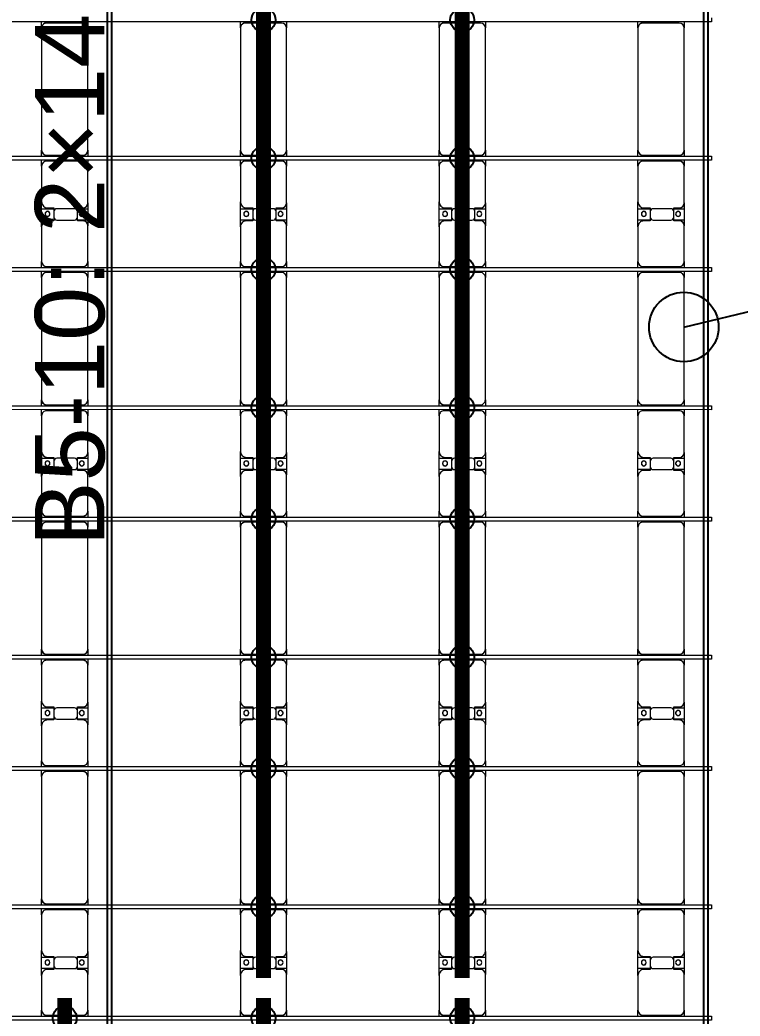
# Model space of a CAD drawing. Header units: millimetres. Extents: x -147246 to 112336, y -213734 to -86506.
# Drawn here: x 1434 to 8680, y -108235 to -98215 of the extents above; entities that cross this region are included whole.
import ezdxf

# ---------------------------------------------------------------- set-up
doc = ezdxf.new("R2010")
doc.units = ezdxf.units.MM
doc.layers.add('A-GENM', color=13, linetype='Continuous', lineweight=9)
doc.layers.add('S-BEAM', color=12, linetype='Continuous', lineweight=9)
for name, color, linetype in [('GC-BICH NEO', 6, 'Continuous'), ('GC-DAY NEO', 5, 'Continuous'), ('GC-GHI CHU', 2, 'Continuous'), ('GC-HOP 40x60 GIA CUONG', 1, 'Continuous')]:
    doc.layers.add(name, color=color, linetype=linetype)
doc.styles.add('GC_VN', font='arial.ttf')

# ---------------------------------------------------------------- blocks, each defined once
blk = doc.blocks.new('Dầm C52 - Dầm C52-18762-BỐ TRÍ KHUNG KẾT CẤU BÈ PIN 05')
at = {"layer": 'S-BEAM', "color": 1}
for p, q in [((-74474, -20), (-74474, 20)), ((-74474, 20), (74474, 20))]:
    blk.add_line(p, q, dxfattribs=at)
blk = doc.blocks.new('Dầm C52 - Dầm C52-18763-BỐ TRÍ KHUNG KẾT CẤU BÈ PIN 05')
at = {"layer": 'S-BEAM', "color": 1}
for p, q in [((-74474, -20), (-74474, 20)), ((-74474, 20), (74474, 20)), ((74474, -20), (-74474, -20))]:
    blk.add_line(p, q, dxfattribs=at)
blk = doc.blocks.new('Dầm C52 - Dầm C52-18764-BỐ TRÍ KHUNG KẾT CẤU BÈ PIN 05')
at = {"layer": 'S-BEAM', "color": 1}
for p, q in [((-74474, -20), (-74474, 20)), ((-74474, 20), (74474, 20)), ((74474, -20), (-74474, -20))]:
    blk.add_line(p, q, dxfattribs=at)
blk = doc.blocks.new('Dầm C52 - Dầm C52-18765-BỐ TRÍ KHUNG KẾT CẤU BÈ PIN 05')
at = {"layer": 'S-BEAM', "color": 1}
for p, q in [((-74474, -20), (-74474, 20)), ((-74474, 20), (74474, 20)), ((74474, -20), (-74474, -20))]:
    blk.add_line(p, q, dxfattribs=at)
blk = doc.blocks.new('Dầm C52 - Dầm C52-18766-BỐ TRÍ KHUNG KẾT CẤU BÈ PIN 05')
at = {"layer": 'S-BEAM', "color": 1}
for p, q in [((-74474, -20), (-74474, 20)), ((-74474, 20), (74474, 20)), ((74474, -20), (-74474, -20))]:
    blk.add_line(p, q, dxfattribs=at)
blk = doc.blocks.new('Dai phao do pin - DẢI PHAO ĐỠ PIN-V74-BỐ TRÍ KHUNG KẾT CẤU BÈ PIN 05')
at = {"layer": 'A-GENM', "color": 7}
for p, q in [((1829, 223), (1890, 223)), ((3120, 223), (1890, 223)), ((3120, 223), (3179, 223)), ((3219, 223), (3280, 223)), ((3650, 223), (3280, 223)), ((3650, 223), (3822, 223)), ((3708, 223), (3880, 223)), ((3708, 118), (3708, 223)), ((3822, 223), (3822, 118)), ((4240, 223), (3880, 223)), ((4240, 223), (4299, 223)), ((4339, 223), (4400, 223)), ((5630, 223), (4400, 223)), ((5630, 223), (5689, 223)), ((5729, 223), (5790, 223)), ((6160, 223), (5790, 223)), ((6160, 223), (6332, 223)), ((6218, 223), (6385, 223)), ((6218, 118), (6218, 223)), ((6332, 223), (6332, 118)), ((6750, 223), (6390, 223)), ((6750, 223), (6809, 223)), ((6849, 223), (6910, 223)), ((8140, 223), (6910, 223)), ((8140, 223), (8199, 223)), ((8239, 223), (8300, 223)), ((8670, 223), (8300, 223)), ((8670, 223), (8842, 223)), ((8728, 223), (8900, 223)), ((8728, 118), (8728, 223)), ((8842, 223), (8842, 118)), ((9260, 223), (8900, 223)), ((9260, 223), (9319, 223)), ((9359, 223), (9420, 223)), ((10650, 223), (9420, 223)), ((10650, 223), (10709, 223)), ((10749, 223), (10810, 223)), ((11180, 223), (10810, 223)), ((11180, 223), (11352, 223)), ((11238, 223), (11410, 223)), ((11238, 118), (11238, 223)), ((11352, 223), (11352, 118)), ((11770, 223), (11410, 223)), ((11770, 223), (11829, 223)), ((1840, 173), (1840, -192)), ((3170, -192), (3170, 173)), ((3230, 173), (3230, -192)), ((3700, 118), (3700, 173)), ((3792, 118), (3700, 118)), ((3830, 118), (3738, 118)), ((3830, 173), (3830, 118)), ((4290, -192), (4290, 173)), ((4350, 173), (4350, -192)), ((5680, -192), (5680, 173)), ((5740, 173), (5740, -192)), ((6210, 118), (6210, 173)), ((6302, 118), (6210, 118)), ((6340, 118), (6248, 118)), ((6340, 173), (6340, 118)), ((6800, -192), (6800, 173)), ((6860, 173), (6860, -192)), ((8190, -192), (8190, 173)), ((8250, 173), (8250, -192)), ((8720, 118), (8720, 173)), ((8812, 118), (8720, 118)), ((8850, 118), (8758, 118)), ((8850, 173), (8850, 118)), ((9310, -192), (9310, 173)), ((9370, 173), (9370, -192)), ((10700, -192), (10700, 173)), ((10760, 173), (10760, -192)), ((11230, 118), (11230, 173)), ((11322, 118), (11230, 118)), ((11360, 118), (11268, 118)), ((11360, 173), (11360, 118)), ((11820, -192), (11820, 173)), ((3708, 88), (3708, -88)), ((3822, -88), (3822, 88)), ((6218, 88), (6218, -88)), ((6332, -88), (6332, 88)), ((8728, 88), (8728, -88)), ((8842, -88), (8842, 88)), ((11238, 88), (11238, -88)), ((11352, -88), (11352, 88)), ((3700, -182), (3700, -118)), ((3700, -118), (3792, -118)), ((3708, -242), (3708, -118)), ((3738, -118), (3830, -118)), ((3822, -118), (3822, -242)), ((3830, -118), (3830, -182)), ((6210, -182), (6210, -118)), ((6210, -118), (6302, -118)), ((6218, -242), (6218, -118)), ((6248, -118), (6340, -118)), ((6332, -118), (6332, -242)), ((6340, -118), (6340, -182)), ((8720, -182), (8720, -118)), ((8720, -118), (8812, -118)), ((8728, -242), (8728, -118)), ((8758, -118), (8850, -118)), ((8842, -118), (8842, -242)), ((8850, -118), (8850, -182)), ((11230, -182), (11230, -118)), ((11230, -118), (11322, -118)), ((11238, -242), (11238, -118)), ((11268, -118), (11360, -118)), ((11352, -118), (11352, -242)), ((11360, -118), (11360, -182)), ((1890, -242), (1829, -242)), ((1890, -242), (3120, -242)), ((3179, -242), (3120, -242)), ((3280, -242), (3219, -242)), ((3280, -242), (3640, -242)), ((3822, -242), (3640, -242)), ((3890, -242), (3708, -242)), ((3890, -242), (4240, -242)), ((4299, -242), (4240, -242)), ((4400, -242), (4339, -242)), ((4400, -242), (5630, -242)), ((5689, -242), (5630, -242)), ((5790, -242), (5729, -242)), ((5790, -242), (6150, -242)), ((6332, -242), (6150, -242)), ((6400, -242), (6218, -242)), ((6400, -242), (6750, -242)), ((6809, -242), (6750, -242)), ((6910, -242), (6849, -242)), ((6910, -242), (8140, -242)), ((8199, -242), (8140, -242)), ((8300, -242), (8239, -242)), ((8300, -242), (8660, -242)), ((8842, -242), (8660, -242)), ((8910, -242), (8728, -242)), ((8910, -242), (9260, -242)), ((9319, -242), (9260, -242)), ((9420, -242), (9359, -242)), ((9420, -242), (10650, -242)), ((10709, -242), (10650, -242)), ((10810, -242), (10749, -242)), ((10810, -242), (11170, -242)), ((11352, -242), (11170, -242)), ((11420, -242), (11238, -242)), ((11420, -242), (11770, -242)), ((11829, -242), (11770, -242))]:
    blk.add_line(p, q, dxfattribs=at)
for centre, radius, start, end in [((1890, 173), 50, 90, 180), ((1890, 173), 50, 90, 175.3466), ((3120, 173), 50, 0, 90), ((3120, 173), 50, 45, 90), ((3280, 173), 50, 90, 180), ((3280, 173), 50, 135, 175.3402), ((3650, 173), 50, 0, 90), ((3650, 173), 50, 4.662, 45), ((3880, 173), 50, 90, 180), ((3880, 173), 50, 135, 175.3374), ((4240, 173), 50, 0, 90), ((4240, 173), 50, 4.6647, 45), ((4400, 173), 50, 90, 180), ((4400, 173), 50, 90, 175.335), ((5630, 173), 50, 0, 90), ((5630, 173), 50, 45, 90), ((5790, 173), 50, 90, 180), ((5790, 173), 50, 135, 175.3285), ((6160, 173), 50, 0, 90), ((6160, 173), 50, 4.6736, 45), ((6390, 173), 50, 90, 180), ((6390, 173), 50, 135, 175.3258), ((6750, 173), 50, 0, 90), ((6750, 173), 50, 4.6764, 45), ((6910, 173), 50, 90, 180), ((6910, 173), 50, 90, 175.3234), ((8140, 173), 50, 0, 90), ((8140, 173), 50, 45, 90), ((8300, 173), 50, 90, 180), ((8300, 173), 50, 135, 175.3169), ((8670, 173), 50, 0, 90), ((8670, 173), 50, 4.6853, 45), ((8900, 173), 50, 90, 180), ((8900, 173), 50, 135, 175.3141), ((9260, 173), 50, 360, 90), ((9260, 173), 50, 4.688, 45), ((9420, 173), 50, 90, 180), ((9420, 173), 50, 90, 175.3117), ((10650, 173), 50, 0, 90), ((10650, 173), 50, 45, 90), ((10810, 173), 50, 90, 180), ((10810, 173), 50, 135, 175.3053), ((11180, 173), 50, 360, 90), ((11180, 173), 50, 4.6969, 45), ((11410, 173), 50, 90, 180), ((11410, 173), 50, 135, 175.3025), ((11770, 173), 50, 0, 90), ((11770, 173), 50, 4.6996, 45), ((3738, 88), 30, 90, 180), ((3759, 162), 25, 0, 180), ((3759, 162), 25, 180, 0), ((3761, 162), 25, 0, 180), ((3761, 162), 25, 180, 360), ((3792, 88), 30, 0, 90), ((6248, 88), 30, 90, 180), ((6269, 162), 25, 0, 180), ((6269, 162), 25, 180, 0), ((6271, 162), 25, 0, 180), ((6271, 162), 25, 180, 360), ((6302, 88), 30, 0, 90), ((8758, 88), 30, 90, 180), ((8779, 162), 25, 0, 180), ((8779, 162), 25, 180, 360), ((8781, 162), 25, 0, 180), ((8781, 162), 25, 180, 360), ((8812, 88), 30, 0, 90), ((11268, 88), 30, 90, 180), ((11289, 162), 25, 0, 180), ((11289, 162), 25, 180, 0), ((11291, 162), 25, 0, 180), ((11291, 162), 25, 180, 0), ((11322, 88), 30, 0, 90), ((3738, -88), 30, 180, 270), ((3792, -88), 30, 270, 0), ((6248, -88), 30, 180, 270), ((6302, -88), 30, 270, 0), ((8758, -88), 30, 180, 270), ((8812, -88), 30, 270, 360), ((11268, -88), 30, 180, 270), ((11322, -88), 30, 270, 360), ((1890, -192), 50, 180, 270), ((1890, -192), 50, 180, 255), ((3120, -192), 50, 270, 0), ((3280, -192), 50, 180, 270), ((3280, -192), 50, 180, 225), ((3640, -182), 60, 270, 360), ((3640, -182), 60, 330, 0), ((3759, -183), 25, 360, 180), ((3759, -183), 25, 180, 0), ((3761, -183), 25, 0, 180), ((3761, -183), 25, 180, 0), ((3890, -182), 60, 180, 270), ((3890, -182), 60, 180, 210), ((4240, -192), 50, 270, 0), ((4240, -192), 50, 315, 360), ((4400, -192), 50, 180, 270), ((4400, -192), 50, 180, 255), ((5630, -192), 50, 270, 0), ((5790, -192), 50, 180, 270), ((5790, -192), 50, 180, 225), ((6150, -182), 60, 270, 360), ((6150, -182), 60, 330, 0), ((6269, -183), 25, 0, 180), ((6269, -183), 25, 180, 0), ((6271, -183), 25, 0, 180), ((6271, -183), 25, 180, 0), ((6400, -182), 60, 180, 270), ((6400, -182), 60, 180, 210), ((6750, -192), 50, 270, 0), ((6750, -192), 50, 315, 0), ((6910, -192), 50, 180, 270), ((6910, -192), 50, 180, 255), ((8140, -192), 50, 270, 0), ((8300, -192), 50, 180, 270), ((8300, -192), 50, 180, 225), ((8660, -182), 60, 270, 0), ((8660, -182), 60, 330, 0), ((8779, -183), 25, 0, 180), ((8779, -183), 25, 180, 0), ((8781, -183), 25, 0, 180), ((8781, -183), 25, 180, 0), ((8910, -182), 60, 180, 270), ((8910, -182), 60, 180, 210), ((9260, -192), 50, 270, 360), ((9260, -192), 50, 315, 0), ((9420, -192), 50, 180, 270), ((9420, -192), 50, 180, 255), ((10650, -192), 50, 270, 0), ((10810, -192), 50, 180, 270), ((10810, -192), 50, 180, 225), ((11170, -182), 60, 270, 360), ((11170, -182), 60, 330, 360), ((11289, -183), 25, 360, 180), ((11289, -183), 25, 180, 0), ((11291, -183), 25, 360, 180), ((11291, -183), 25, 180, 360), ((11420, -182), 60, 180, 270), ((11420, -182), 60, 180, 210), ((11770, -192), 50, 270, 0), ((11770, -192), 50, 315, 0), ((3120, -192), 50, 270, 345), ((5630, -192), 50, 270, 345), ((8140, -192), 50, 270, 345), ((10650, -192), 50, 270, 345)]:
    blk.add_arc(centre, radius, start, end, dxfattribs=at)
blk = doc.blocks.new('Dai phao do pin - DẢI PHAO ĐỠ PIN-V75-BỐ TRÍ KHUNG KẾT CẤU BÈ PIN 05')
at = {"layer": 'A-GENM', "color": 7}
for p, q in [((1829, 223), (1890, 223)), ((3120, 223), (1890, 223)), ((3120, 223), (3179, 223)), ((3219, 223), (3280, 223)), ((3650, 223), (3280, 223)), ((3650, 223), (3822, 223)), ((3708, 223), (3880, 223)), ((3708, 118), (3708, 223)), ((3822, 223), (3822, 118)), ((4240, 223), (3880, 223)), ((4240, 223), (4299, 223)), ((4339, 223), (4400, 223)), ((5630, 223), (4400, 223)), ((5630, 223), (5689, 223)), ((5729, 223), (5790, 223)), ((6160, 223), (5790, 223)), ((6160, 223), (6332, 223)), ((6218, 223), (6385, 223)), ((6218, 118), (6218, 223)), ((6332, 223), (6332, 118)), ((6750, 223), (6390, 223)), ((6750, 223), (6809, 223)), ((6849, 223), (6910, 223)), ((8140, 223), (6910, 223)), ((8140, 223), (8199, 223)), ((8239, 223), (8300, 223)), ((8670, 223), (8300, 223)), ((8670, 223), (8842, 223)), ((8728, 223), (8900, 223)), ((8728, 118), (8728, 223)), ((8842, 223), (8842, 118)), ((9260, 223), (8900, 223)), ((9260, 223), (9319, 223)), ((9359, 223), (9420, 223)), ((10650, 223), (9420, 223)), ((10650, 223), (10709, 223)), ((10749, 223), (10810, 223)), ((11180, 223), (10810, 223)), ((11180, 223), (11352, 223)), ((11238, 223), (11410, 223)), ((11238, 118), (11238, 223)), ((11352, 223), (11352, 118)), ((11770, 223), (11410, 223)), ((11770, 223), (11829, 223)), ((1840, 173), (1840, -192)), ((3170, -192), (3170, 173)), ((3230, 173), (3230, -192)), ((3700, 118), (3700, 173)), ((3792, 118), (3700, 118)), ((3830, 118), (3738, 118)), ((3830, 173), (3830, 118)), ((4290, -192), (4290, 173)), ((4350, 173), (4350, -192)), ((5680, -192), (5680, 173)), ((5740, 173), (5740, -192)), ((6210, 118), (6210, 173)), ((6302, 118), (6210, 118)), ((6340, 118), (6248, 118)), ((6340, 173), (6340, 118)), ((6800, -192), (6800, 173)), ((6860, 173), (6860, -192)), ((8190, -192), (8190, 173)), ((8250, 173), (8250, -192)), ((8720, 118), (8720, 173)), ((8812, 118), (8720, 118)), ((8850, 118), (8758, 118)), ((8850, 173), (8850, 118)), ((9310, -192), (9310, 173)), ((9370, 173), (9370, -192)), ((10700, -192), (10700, 173)), ((10760, 173), (10760, -192)), ((11230, 118), (11230, 173)), ((11322, 118), (11230, 118)), ((11360, 118), (11268, 118)), ((11360, 173), (11360, 118)), ((11820, -192), (11820, 173)), ((3708, 88), (3708, -88)), ((3822, -88), (3822, 88)), ((6218, 88), (6218, -88)), ((6332, -88), (6332, 88)), ((8728, 88), (8728, -88)), ((8842, -88), (8842, 88)), ((11238, 88), (11238, -88)), ((11352, -88), (11352, 88)), ((3700, -182), (3700, -118)), ((3700, -118), (3792, -118)), ((3708, -242), (3708, -118)), ((3738, -118), (3830, -118)), ((3822, -118), (3822, -242)), ((3830, -118), (3830, -182)), ((6210, -182), (6210, -118)), ((6210, -118), (6302, -118)), ((6218, -242), (6218, -118)), ((6248, -118), (6340, -118)), ((6332, -118), (6332, -242)), ((6340, -118), (6340, -182)), ((8720, -182), (8720, -118)), ((8720, -118), (8812, -118)), ((8728, -242), (8728, -118)), ((8758, -118), (8850, -118)), ((8842, -118), (8842, -242)), ((8850, -118), (8850, -182)), ((11230, -182), (11230, -118)), ((11230, -118), (11322, -118)), ((11238, -242), (11238, -118)), ((11268, -118), (11360, -118)), ((11352, -118), (11352, -242)), ((11360, -118), (11360, -182)), ((1890, -242), (1829, -242)), ((1890, -242), (3120, -242)), ((3179, -242), (3120, -242)), ((3280, -242), (3219, -242)), ((3280, -242), (3640, -242)), ((3822, -242), (3640, -242)), ((3890, -242), (3708, -242)), ((3890, -242), (4240, -242)), ((4299, -242), (4240, -242)), ((4400, -242), (4339, -242)), ((4400, -242), (5630, -242)), ((5689, -242), (5630, -242)), ((5790, -242), (5729, -242)), ((5790, -242), (6150, -242)), ((6332, -242), (6150, -242)), ((6400, -242), (6218, -242)), ((6400, -242), (6750, -242)), ((6809, -242), (6750, -242)), ((6910, -242), (6849, -242)), ((6910, -242), (8140, -242)), ((8199, -242), (8140, -242)), ((8300, -242), (8239, -242)), ((8300, -242), (8660, -242)), ((8842, -242), (8660, -242)), ((8910, -242), (8728, -242)), ((8910, -242), (9260, -242)), ((9319, -242), (9260, -242)), ((9420, -242), (9359, -242)), ((9420, -242), (10650, -242)), ((10709, -242), (10650, -242)), ((10810, -242), (10749, -242)), ((10810, -242), (11170, -242)), ((11352, -242), (11170, -242)), ((11420, -242), (11238, -242)), ((11420, -242), (11770, -242)), ((11829, -242), (11770, -242))]:
    blk.add_line(p, q, dxfattribs=at)
for centre, radius, start, end in [((1890, 173), 50, 90, 180), ((1890, 173), 50, 90, 180), ((3120, 173), 50, 0, 90), ((3120, 173), 50, 45, 90), ((3280, 173), 50, 90, 180), ((3280, 173), 50, 135, 180), ((3650, 173), 50, 0, 90), ((3650, 173), 50, 0, 45), ((3880, 173), 50, 90, 180), ((3880, 173), 50, 135, 180), ((4240, 173), 50, 0, 90), ((4240, 173), 50, 0, 45), ((4400, 173), 50, 90, 180), ((4400, 173), 50, 90, 180), ((5630, 173), 50, 0, 90), ((5630, 173), 50, 45, 90), ((5790, 173), 50, 90, 180), ((5790, 173), 50, 135, 180), ((6160, 173), 50, 0, 90), ((6160, 173), 50, 0, 45), ((6390, 173), 50, 90, 180), ((6390, 173), 50, 135, 180), ((6750, 173), 50, 0, 90), ((6750, 173), 50, 0, 45), ((6910, 173), 50, 90, 180), ((6910, 173), 50, 90, 180), ((8140, 173), 50, 0, 90), ((8140, 173), 50, 45, 90), ((8300, 173), 50, 90, 180), ((8300, 173), 50, 135, 180), ((8670, 173), 50, 0, 90), ((8670, 173), 50, 0, 45), ((8900, 173), 50, 90, 180), ((8900, 173), 50, 135, 180), ((9260, 173), 50, 360, 90), ((9260, 173), 50, 0, 45), ((9420, 173), 50, 90, 180), ((9420, 173), 50, 90, 180), ((10650, 173), 50, 0, 90), ((10650, 173), 50, 45, 90), ((10810, 173), 50, 90, 180), ((10810, 173), 50, 135, 180), ((11180, 173), 50, 360, 90), ((11180, 173), 50, 360, 45), ((11410, 173), 50, 90, 180), ((11410, 173), 50, 135, 180), ((11770, 173), 50, 0, 90), ((11770, 173), 50, 0, 45), ((3738, 88), 30, 90, 180), ((3759, 162), 25, 0, 180), ((3759, 162), 25, 180, 0), ((3761, 162), 25, 0, 180), ((3761, 162), 25, 180, 360), ((3792, 88), 30, 0, 90), ((6248, 88), 30, 90, 180), ((6269, 162), 25, 0, 180), ((6269, 162), 25, 180, 0), ((6271, 162), 25, 0, 180), ((6271, 162), 25, 180, 360), ((6302, 88), 30, 0, 90), ((8758, 88), 30, 90, 180), ((8779, 162), 25, 0, 180), ((8779, 162), 25, 180, 360), ((8781, 162), 25, 0, 180), ((8781, 162), 25, 180, 360), ((8812, 88), 30, 0, 90), ((11268, 88), 30, 90, 180), ((11289, 162), 25, 0, 180), ((11289, 162), 25, 180, 0), ((11291, 162), 25, 0, 180), ((11291, 162), 25, 180, 0), ((11322, 88), 30, 0, 90), ((3738, -88), 30, 180, 270), ((3792, -88), 30, 270, 0), ((6248, -88), 30, 180, 270), ((6302, -88), 30, 270, 0), ((8758, -88), 30, 180, 270), ((8812, -88), 30, 270, 360), ((11268, -88), 30, 180, 270), ((11322, -88), 30, 270, 360), ((1890, -192), 50, 180, 270), ((1890, -192), 50, 180, 255), ((3120, -192), 50, 270, 0), ((3280, -192), 50, 180, 270), ((3280, -192), 50, 180, 225), ((3640, -182), 60, 270, 360), ((3640, -182), 60, 330, 0), ((3759, -183), 25, 360, 180), ((3759, -183), 25, 180, 0), ((3761, -183), 25, 0, 180), ((3761, -183), 25, 180, 0), ((3890, -182), 60, 180, 270), ((3890, -182), 60, 180, 210), ((4240, -192), 50, 270, 0), ((4240, -192), 50, 315, 360), ((4400, -192), 50, 180, 270), ((4400, -192), 50, 180, 255), ((5630, -192), 50, 270, 0), ((5790, -192), 50, 180, 270), ((5790, -192), 50, 180, 225), ((6150, -182), 60, 270, 360), ((6150, -182), 60, 330, 0), ((6269, -183), 25, 0, 180), ((6269, -183), 25, 180, 0), ((6271, -183), 25, 0, 180), ((6271, -183), 25, 180, 0), ((6400, -182), 60, 180, 270), ((6400, -182), 60, 180, 210), ((6750, -192), 50, 270, 0), ((6750, -192), 50, 315, 0), ((6910, -192), 50, 180, 270), ((6910, -192), 50, 180, 255), ((8140, -192), 50, 270, 0), ((8300, -192), 50, 180, 270), ((8300, -192), 50, 180, 225), ((8660, -182), 60, 270, 0), ((8660, -182), 60, 330, 0), ((8779, -183), 25, 0, 180), ((8779, -183), 25, 180, 0), ((8781, -183), 25, 0, 180), ((8781, -183), 25, 180, 0), ((8910, -182), 60, 180, 270), ((8910, -182), 60, 180, 210), ((9260, -192), 50, 270, 360), ((9260, -192), 50, 315, 0), ((9420, -192), 50, 180, 270), ((9420, -192), 50, 180, 255), ((10650, -192), 50, 270, 0), ((10810, -192), 50, 180, 270), ((10810, -192), 50, 180, 225), ((11170, -182), 60, 270, 360), ((11170, -182), 60, 330, 360), ((11289, -183), 25, 360, 180), ((11289, -183), 25, 180, 0), ((11291, -183), 25, 360, 180), ((11291, -183), 25, 180, 360), ((11420, -182), 60, 180, 270), ((11420, -182), 60, 180, 210), ((11770, -192), 50, 270, 0), ((11770, -192), 50, 315, 0), ((3120, -192), 50, 270, 345), ((5630, -192), 50, 270, 345), ((8140, -192), 50, 270, 345), ((10650, -192), 50, 270, 345)]:
    blk.add_arc(centre, radius, start, end, dxfattribs=at)
blk = doc.blocks.new('Dai phao do pin - DẢI PHAO ĐỠ PIN-V76-BỐ TRÍ KHUNG KẾT CẤU BÈ PIN 05')
at = {"layer": 'A-GENM', "color": 7}
for p, q in [((1829, 223), (1890, 223)), ((3120, 223), (1890, 223)), ((3120, 223), (3179, 223)), ((3219, 223), (3280, 223)), ((3650, 223), (3280, 223)), ((3650, 223), (3822, 223)), ((3708, 223), (3880, 223)), ((3708, 118), (3708, 223)), ((3822, 223), (3822, 118)), ((4240, 223), (3880, 223)), ((4240, 223), (4299, 223)), ((4339, 223), (4400, 223)), ((5630, 223), (4400, 223)), ((5630, 223), (5689, 223)), ((5729, 223), (5790, 223)), ((6160, 223), (5790, 223)), ((6160, 223), (6332, 223)), ((6218, 223), (6385, 223)), ((6218, 118), (6218, 223)), ((6332, 223), (6332, 118)), ((6750, 223), (6390, 223)), ((6750, 223), (6809, 223)), ((6849, 223), (6910, 223)), ((8140, 223), (6910, 223)), ((8140, 223), (8199, 223)), ((8239, 223), (8300, 223)), ((8670, 223), (8300, 223)), ((8670, 223), (8842, 223)), ((8728, 223), (8900, 223)), ((8728, 118), (8728, 223)), ((8842, 223), (8842, 118)), ((9260, 223), (8900, 223)), ((9260, 223), (9319, 223)), ((9359, 223), (9420, 223)), ((10650, 223), (9420, 223)), ((10650, 223), (10709, 223)), ((10749, 223), (10810, 223)), ((11180, 223), (10810, 223)), ((11180, 223), (11352, 223)), ((11238, 223), (11410, 223)), ((11238, 118), (11238, 223)), ((11352, 223), (11352, 118)), ((11770, 223), (11410, 223)), ((11770, 223), (11829, 223)), ((1840, 173), (1840, -192)), ((3170, -192), (3170, 173)), ((3230, 173), (3230, -192)), ((3700, 118), (3700, 173)), ((3792, 118), (3700, 118)), ((3830, 118), (3738, 118)), ((3830, 173), (3830, 118)), ((4290, -192), (4290, 173)), ((4350, 173), (4350, -192)), ((5680, -192), (5680, 173)), ((5740, 173), (5740, -192)), ((6210, 118), (6210, 173)), ((6302, 118), (6210, 118)), ((6340, 118), (6248, 118)), ((6340, 173), (6340, 118)), ((6800, -192), (6800, 173)), ((6860, 173), (6860, -192)), ((8190, -192), (8190, 173)), ((8250, 173), (8250, -192)), ((8720, 118), (8720, 173)), ((8812, 118), (8720, 118)), ((8850, 118), (8758, 118)), ((8850, 173), (8850, 118)), ((9310, -192), (9310, 173)), ((9370, 173), (9370, -192)), ((10700, -192), (10700, 173)), ((10760, 173), (10760, -192)), ((11230, 118), (11230, 173)), ((11322, 118), (11230, 118)), ((11360, 118), (11268, 118)), ((11360, 173), (11360, 118)), ((11820, -192), (11820, 173)), ((3708, 88), (3708, -88)), ((3822, -88), (3822, 88)), ((6218, 88), (6218, -88)), ((6332, -88), (6332, 88)), ((8728, 88), (8728, -88)), ((8842, -88), (8842, 88)), ((11238, 88), (11238, -88)), ((11352, -88), (11352, 88)), ((3700, -182), (3700, -118)), ((3700, -118), (3792, -118)), ((3708, -242), (3708, -118)), ((3738, -118), (3830, -118)), ((3822, -118), (3822, -242)), ((3830, -118), (3830, -182)), ((6210, -182), (6210, -118)), ((6210, -118), (6302, -118)), ((6218, -242), (6218, -118)), ((6248, -118), (6340, -118)), ((6332, -118), (6332, -242)), ((6340, -118), (6340, -182)), ((8720, -182), (8720, -118)), ((8720, -118), (8812, -118)), ((8728, -242), (8728, -118)), ((8758, -118), (8850, -118)), ((8842, -118), (8842, -242)), ((8850, -118), (8850, -182)), ((11230, -182), (11230, -118)), ((11230, -118), (11322, -118)), ((11238, -242), (11238, -118)), ((11268, -118), (11360, -118)), ((11352, -118), (11352, -242)), ((11360, -118), (11360, -182)), ((1890, -242), (1829, -242)), ((1890, -242), (3120, -242)), ((3179, -242), (3120, -242)), ((3280, -242), (3219, -242)), ((3280, -242), (3640, -242)), ((3822, -242), (3640, -242)), ((3890, -242), (3708, -242)), ((3890, -242), (4240, -242)), ((4299, -242), (4240, -242)), ((4400, -242), (4339, -242)), ((4400, -242), (5630, -242)), ((5689, -242), (5630, -242)), ((5790, -242), (5729, -242)), ((5790, -242), (6150, -242)), ((6332, -242), (6150, -242)), ((6400, -242), (6218, -242)), ((6400, -242), (6750, -242)), ((6809, -242), (6750, -242)), ((6910, -242), (6849, -242)), ((6910, -242), (8140, -242)), ((8199, -242), (8140, -242)), ((8300, -242), (8239, -242)), ((8300, -242), (8660, -242)), ((8842, -242), (8660, -242)), ((8910, -242), (8728, -242)), ((8910, -242), (9260, -242)), ((9319, -242), (9260, -242)), ((9420, -242), (9359, -242)), ((9420, -242), (10650, -242)), ((10709, -242), (10650, -242)), ((10810, -242), (10749, -242)), ((10810, -242), (11170, -242)), ((11352, -242), (11170, -242)), ((11420, -242), (11238, -242)), ((11420, -242), (11770, -242)), ((11829, -242), (11770, -242))]:
    blk.add_line(p, q, dxfattribs=at)
for centre, radius, start, end in [((1890, 173), 50, 90, 180), ((1890, 173), 50, 90, 180), ((3120, 173), 50, 0, 90), ((3120, 173), 50, 45, 90), ((3280, 173), 50, 90, 180), ((3280, 173), 50, 135, 180), ((3650, 173), 50, 0, 90), ((3650, 173), 50, 0, 45), ((3880, 173), 50, 90, 180), ((3880, 173), 50, 135, 180), ((4240, 173), 50, 0, 90), ((4240, 173), 50, 0, 45), ((4400, 173), 50, 90, 180), ((4400, 173), 50, 90, 180), ((5630, 173), 50, 0, 90), ((5630, 173), 50, 45, 90), ((5790, 173), 50, 90, 180), ((5790, 173), 50, 135, 180), ((6160, 173), 50, 0, 90), ((6160, 173), 50, 0, 45), ((6390, 173), 50, 90, 180), ((6390, 173), 50, 135, 180), ((6750, 173), 50, 0, 90), ((6750, 173), 50, 0, 45), ((6910, 173), 50, 90, 180), ((6910, 173), 50, 90, 180), ((8140, 173), 50, 0, 90), ((8140, 173), 50, 45, 90), ((8300, 173), 50, 90, 180), ((8300, 173), 50, 135, 180), ((8670, 173), 50, 0, 90), ((8670, 173), 50, 0, 45), ((8900, 173), 50, 90, 180), ((8900, 173), 50, 135, 180), ((9260, 173), 50, 360, 90), ((9260, 173), 50, 0, 45), ((9420, 173), 50, 90, 180), ((9420, 173), 50, 90, 180), ((10650, 173), 50, 0, 90), ((10650, 173), 50, 45, 90), ((10810, 173), 50, 90, 180), ((10810, 173), 50, 135, 180), ((11180, 173), 50, 360, 90), ((11180, 173), 50, 360, 45), ((11410, 173), 50, 90, 180), ((11410, 173), 50, 135, 180), ((11770, 173), 50, 0, 90), ((11770, 173), 50, 0, 45), ((3738, 88), 30, 90, 180), ((3759, 162), 25, 0, 180), ((3759, 162), 25, 180, 0), ((3761, 162), 25, 0, 180), ((3761, 162), 25, 180, 360), ((3792, 88), 30, 0, 90), ((6248, 88), 30, 90, 180), ((6269, 162), 25, 0, 180), ((6269, 162), 25, 180, 0), ((6271, 162), 25, 0, 180), ((6271, 162), 25, 180, 360), ((6302, 88), 30, 0, 90), ((8758, 88), 30, 90, 180), ((8779, 162), 25, 0, 180), ((8779, 162), 25, 180, 360), ((8781, 162), 25, 0, 180), ((8781, 162), 25, 180, 360), ((8812, 88), 30, 0, 90), ((11268, 88), 30, 90, 180), ((11289, 162), 25, 0, 180), ((11289, 162), 25, 180, 0), ((11291, 162), 25, 0, 180), ((11291, 162), 25, 180, 0), ((11322, 88), 30, 0, 90), ((3738, -88), 30, 180, 270), ((3792, -88), 30, 270, 0), ((6248, -88), 30, 180, 270), ((6302, -88), 30, 270, 0), ((8758, -88), 30, 180, 270), ((8812, -88), 30, 270, 360), ((11268, -88), 30, 180, 270), ((11322, -88), 30, 270, 360), ((1890, -192), 50, 180, 270), ((1890, -192), 50, 180, 255), ((3120, -192), 50, 270, 0), ((3280, -192), 50, 180, 270), ((3280, -192), 50, 180, 225), ((3640, -182), 60, 270, 360), ((3640, -182), 60, 330, 0), ((3759, -183), 25, 360, 180), ((3759, -183), 25, 180, 0), ((3761, -183), 25, 0, 180), ((3761, -183), 25, 180, 0), ((3890, -182), 60, 180, 270), ((3890, -182), 60, 180, 210), ((4240, -192), 50, 270, 0), ((4240, -192), 50, 315, 360), ((4400, -192), 50, 180, 270), ((4400, -192), 50, 180, 255), ((5630, -192), 50, 270, 0), ((5790, -192), 50, 180, 270), ((5790, -192), 50, 180, 225), ((6150, -182), 60, 270, 360), ((6150, -182), 60, 330, 0), ((6269, -183), 25, 0, 180), ((6269, -183), 25, 180, 0), ((6271, -183), 25, 0, 180), ((6271, -183), 25, 180, 0), ((6400, -182), 60, 180, 270), ((6400, -182), 60, 180, 210), ((6750, -192), 50, 270, 0), ((6750, -192), 50, 315, 0), ((6910, -192), 50, 180, 270), ((6910, -192), 50, 180, 255), ((8140, -192), 50, 270, 0), ((8300, -192), 50, 180, 270), ((8300, -192), 50, 180, 225), ((8660, -182), 60, 270, 0), ((8660, -182), 60, 330, 0), ((8779, -183), 25, 0, 180), ((8779, -183), 25, 180, 0), ((8781, -183), 25, 0, 180), ((8781, -183), 25, 180, 0), ((8910, -182), 60, 180, 270), ((8910, -182), 60, 180, 210), ((9260, -192), 50, 270, 360), ((9260, -192), 50, 315, 0), ((9420, -192), 50, 180, 270), ((9420, -192), 50, 180, 255), ((10650, -192), 50, 270, 0), ((10810, -192), 50, 180, 270), ((10810, -192), 50, 180, 225), ((11170, -182), 60, 270, 360), ((11170, -182), 60, 330, 360), ((11289, -183), 25, 360, 180), ((11289, -183), 25, 180, 0), ((11291, -183), 25, 360, 180), ((11291, -183), 25, 180, 360), ((11420, -182), 60, 180, 270), ((11420, -182), 60, 180, 210), ((11770, -192), 50, 270, 0), ((11770, -192), 50, 315, 0), ((3120, -192), 50, 270, 345), ((5630, -192), 50, 270, 345), ((8140, -192), 50, 270, 345), ((10650, -192), 50, 270, 345)]:
    blk.add_arc(centre, radius, start, end, dxfattribs=at)
blk = doc.blocks.new('Dai phao do pin - DẢI PHAO ĐỠ PIN-V77-BỐ TRÍ KHUNG KẾT CẤU BÈ PIN 05')
at = {"layer": 'A-GENM', "color": 7}
for p, q in [((1829, 223), (1890, 223)), ((3120, 223), (1890, 223)), ((3120, 223), (3179, 223)), ((3219, 223), (3280, 223)), ((3650, 223), (3280, 223)), ((3650, 223), (3822, 223)), ((3708, 223), (3880, 223)), ((3708, 118), (3708, 223)), ((3822, 223), (3822, 118)), ((4240, 223), (3880, 223)), ((4240, 223), (4299, 223)), ((4339, 223), (4400, 223)), ((5630, 223), (4400, 223)), ((5630, 223), (5689, 223)), ((5729, 223), (5790, 223)), ((6160, 223), (5790, 223)), ((6160, 223), (6332, 223)), ((6218, 223), (6385, 223)), ((6218, 118), (6218, 223)), ((6332, 223), (6332, 118)), ((6750, 223), (6390, 223)), ((6750, 223), (6809, 223)), ((6849, 223), (6910, 223)), ((8140, 223), (6910, 223)), ((8140, 223), (8199, 223)), ((8239, 223), (8300, 223)), ((8670, 223), (8300, 223)), ((8670, 223), (8842, 223)), ((8728, 223), (8900, 223)), ((8728, 118), (8728, 223)), ((8842, 223), (8842, 118)), ((9260, 223), (8900, 223)), ((9260, 223), (9319, 223)), ((9359, 223), (9420, 223)), ((10650, 223), (9420, 223)), ((10650, 223), (10709, 223)), ((10749, 223), (10810, 223)), ((11180, 223), (10810, 223)), ((11180, 223), (11352, 223)), ((11238, 223), (11410, 223)), ((11238, 118), (11238, 223)), ((11352, 223), (11352, 118)), ((11770, 223), (11410, 223)), ((11770, 223), (11829, 223)), ((1840, 173), (1840, -192)), ((3170, -192), (3170, 173)), ((3230, 173), (3230, -192)), ((3700, 118), (3700, 173)), ((3792, 118), (3700, 118)), ((3830, 118), (3738, 118)), ((3830, 173), (3830, 118)), ((4290, -192), (4290, 173)), ((4350, 173), (4350, -192)), ((5680, -192), (5680, 173)), ((5740, 173), (5740, -192)), ((6210, 118), (6210, 173)), ((6302, 118), (6210, 118)), ((6340, 118), (6248, 118)), ((6340, 173), (6340, 118)), ((6800, -192), (6800, 173)), ((6860, 173), (6860, -192)), ((8190, -192), (8190, 173)), ((8250, 173), (8250, -192)), ((8720, 118), (8720, 173)), ((8812, 118), (8720, 118)), ((8850, 118), (8758, 118)), ((8850, 173), (8850, 118)), ((9310, -192), (9310, 173)), ((9370, 173), (9370, -192)), ((10700, -192), (10700, 173)), ((10760, 173), (10760, -192)), ((11230, 118), (11230, 173)), ((11322, 118), (11230, 118)), ((11360, 118), (11268, 118)), ((11360, 173), (11360, 118)), ((11820, -192), (11820, 173)), ((3708, 88), (3708, -88)), ((3822, -88), (3822, 88)), ((6218, 88), (6218, -88)), ((6332, -88), (6332, 88)), ((8728, 88), (8728, -88)), ((8842, -88), (8842, 88)), ((11238, 88), (11238, -88)), ((11352, -88), (11352, 88)), ((3700, -182), (3700, -118)), ((3700, -118), (3792, -118)), ((3708, -242), (3708, -118)), ((3738, -118), (3830, -118)), ((3822, -118), (3822, -242)), ((3830, -118), (3830, -182)), ((6210, -182), (6210, -118)), ((6210, -118), (6302, -118)), ((6218, -242), (6218, -118)), ((6248, -118), (6340, -118)), ((6332, -118), (6332, -242)), ((6340, -118), (6340, -182)), ((8720, -182), (8720, -118)), ((8720, -118), (8812, -118)), ((8728, -242), (8728, -118)), ((8758, -118), (8850, -118)), ((8842, -118), (8842, -242)), ((8850, -118), (8850, -182)), ((11230, -182), (11230, -118)), ((11230, -118), (11322, -118)), ((11238, -242), (11238, -118)), ((11268, -118), (11360, -118)), ((11352, -118), (11352, -242)), ((11360, -118), (11360, -182)), ((1890, -242), (1829, -242)), ((1890, -242), (3120, -242)), ((3179, -242), (3120, -242)), ((3280, -242), (3219, -242)), ((3280, -242), (3640, -242)), ((3822, -242), (3640, -242)), ((3890, -242), (3708, -242)), ((3890, -242), (4240, -242)), ((4299, -242), (4240, -242)), ((4400, -242), (4339, -242)), ((4400, -242), (5630, -242)), ((5689, -242), (5630, -242)), ((5790, -242), (5729, -242)), ((5790, -242), (6150, -242)), ((6332, -242), (6150, -242)), ((6400, -242), (6218, -242)), ((6400, -242), (6750, -242)), ((6809, -242), (6750, -242)), ((6910, -242), (6849, -242)), ((6910, -242), (8140, -242)), ((8199, -242), (8140, -242)), ((8300, -242), (8239, -242)), ((8300, -242), (8660, -242)), ((8842, -242), (8660, -242)), ((8910, -242), (8728, -242)), ((8910, -242), (9260, -242)), ((9319, -242), (9260, -242)), ((9420, -242), (9359, -242)), ((9420, -242), (10650, -242)), ((10709, -242), (10650, -242)), ((10810, -242), (10749, -242)), ((10810, -242), (11170, -242)), ((11352, -242), (11170, -242)), ((11420, -242), (11238, -242)), ((11420, -242), (11770, -242)), ((11829, -242), (11770, -242))]:
    blk.add_line(p, q, dxfattribs=at)
for centre, radius, start, end in [((1890, 173), 50, 90, 180), ((1890, 173), 50, 90, 180), ((3120, 173), 50, 0, 90), ((3120, 173), 50, 45, 90), ((3280, 173), 50, 90, 180), ((3280, 173), 50, 135, 180), ((3650, 173), 50, 0, 90), ((3650, 173), 50, 0, 45), ((3880, 173), 50, 90, 180), ((3880, 173), 50, 135, 180), ((4240, 173), 50, 0, 90), ((4240, 173), 50, 0, 45), ((4400, 173), 50, 90, 180), ((4400, 173), 50, 90, 180), ((5630, 173), 50, 0, 90), ((5630, 173), 50, 45, 90), ((5790, 173), 50, 90, 180), ((5790, 173), 50, 135, 180), ((6160, 173), 50, 0, 90), ((6160, 173), 50, 0, 45), ((6390, 173), 50, 90, 180), ((6390, 173), 50, 135, 180), ((6750, 173), 50, 0, 90), ((6750, 173), 50, 0, 45), ((6910, 173), 50, 90, 180), ((6910, 173), 50, 90, 180), ((8140, 173), 50, 0, 90), ((8140, 173), 50, 45, 90), ((8300, 173), 50, 90, 180), ((8300, 173), 50, 135, 180), ((8670, 173), 50, 0, 90), ((8670, 173), 50, 0, 45), ((8900, 173), 50, 90, 180), ((8900, 173), 50, 135, 180), ((9260, 173), 50, 360, 90), ((9260, 173), 50, 0, 45), ((9420, 173), 50, 90, 180), ((9420, 173), 50, 90, 180), ((10650, 173), 50, 0, 90), ((10650, 173), 50, 45, 90), ((10810, 173), 50, 90, 180), ((10810, 173), 50, 135, 180), ((11180, 173), 50, 360, 90), ((11180, 173), 50, 360, 45), ((11410, 173), 50, 90, 180), ((11410, 173), 50, 135, 180), ((11770, 173), 50, 0, 90), ((11770, 173), 50, 0, 45), ((3738, 88), 30, 90, 180), ((3759, 162), 25, 0, 180), ((3759, 162), 25, 180, 0), ((3761, 162), 25, 0, 180), ((3761, 162), 25, 180, 360), ((3792, 88), 30, 0, 90), ((6248, 88), 30, 90, 180), ((6269, 162), 25, 0, 180), ((6269, 162), 25, 180, 0), ((6271, 162), 25, 0, 180), ((6271, 162), 25, 180, 360), ((6302, 88), 30, 0, 90), ((8758, 88), 30, 90, 180), ((8779, 162), 25, 0, 180), ((8779, 162), 25, 180, 360), ((8781, 162), 25, 0, 180), ((8781, 162), 25, 180, 360), ((8812, 88), 30, 0, 90), ((11268, 88), 30, 90, 180), ((11289, 162), 25, 0, 180), ((11289, 162), 25, 180, 0), ((11291, 162), 25, 0, 180), ((11291, 162), 25, 180, 0), ((11322, 88), 30, 0, 90), ((3738, -88), 30, 180, 270), ((3792, -88), 30, 270, 0), ((6248, -88), 30, 180, 270), ((6302, -88), 30, 270, 0), ((8758, -88), 30, 180, 270), ((8812, -88), 30, 270, 360), ((11268, -88), 30, 180, 270), ((11322, -88), 30, 270, 360), ((1890, -192), 50, 180, 270), ((1890, -192), 50, 180, 255), ((3120, -192), 50, 270, 0), ((3280, -192), 50, 180, 270), ((3280, -192), 50, 180, 225), ((3640, -182), 60, 270, 360), ((3640, -182), 60, 330, 0), ((3759, -183), 25, 360, 180), ((3759, -183), 25, 180, 0), ((3761, -183), 25, 0, 180), ((3761, -183), 25, 180, 0), ((3890, -182), 60, 180, 270), ((3890, -182), 60, 180, 210), ((4240, -192), 50, 270, 0), ((4240, -192), 50, 315, 360), ((4400, -192), 50, 180, 270), ((4400, -192), 50, 180, 255), ((5630, -192), 50, 270, 0), ((5790, -192), 50, 180, 270), ((5790, -192), 50, 180, 225), ((6150, -182), 60, 270, 360), ((6150, -182), 60, 330, 0), ((6269, -183), 25, 0, 180), ((6269, -183), 25, 180, 0), ((6271, -183), 25, 0, 180), ((6271, -183), 25, 180, 0), ((6400, -182), 60, 180, 270), ((6400, -182), 60, 180, 210), ((6750, -192), 50, 270, 0), ((6750, -192), 50, 315, 0), ((6910, -192), 50, 180, 270), ((6910, -192), 50, 180, 255), ((8140, -192), 50, 270, 0), ((8300, -192), 50, 180, 270), ((8300, -192), 50, 180, 225), ((8660, -182), 60, 270, 0), ((8660, -182), 60, 330, 0), ((8779, -183), 25, 0, 180), ((8779, -183), 25, 180, 0), ((8781, -183), 25, 0, 180), ((8781, -183), 25, 180, 0), ((8910, -182), 60, 180, 270), ((8910, -182), 60, 180, 210), ((9260, -192), 50, 270, 360), ((9260, -192), 50, 315, 0), ((9420, -192), 50, 180, 270), ((9420, -192), 50, 180, 255), ((10650, -192), 50, 270, 0), ((10810, -192), 50, 180, 270), ((10810, -192), 50, 180, 225), ((11170, -182), 60, 270, 360), ((11170, -182), 60, 330, 360), ((11289, -183), 25, 360, 180), ((11289, -183), 25, 180, 0), ((11291, -183), 25, 360, 180), ((11291, -183), 25, 180, 360), ((11420, -182), 60, 180, 270), ((11420, -182), 60, 180, 210), ((11770, -192), 50, 270, 0), ((11770, -192), 50, 315, 0), ((3120, -192), 50, 270, 345), ((5630, -192), 50, 270, 345), ((8140, -192), 50, 270, 345), ((10650, -192), 50, 270, 345)]:
    blk.add_arc(centre, radius, start, end, dxfattribs=at)
blk = doc.blocks.new('Dầm C52 - Hộp 40x60-25906-BỐ TRÍ KHUNG KẾT CẤU BÈ PIN 05')
at = {"layer": 'S-BEAM', "color": 3, "lineweight": 25}
for p, q in [((-55977, 20), (55977, 20)), ((55977, -20), (-55977, -20))]:
    blk.add_line(p, q, dxfattribs=at)
blk = doc.blocks.new('Dầm C52 - Hộp 40x60-25907-BỐ TRÍ KHUNG KẾT CẤU BÈ PIN 05')
at = {"layer": 'S-BEAM', "color": 3, "lineweight": 25}
for p, q in [((-55977, 20), (55977, 20)), ((55977, -20), (-55977, -20))]:
    blk.add_line(p, q, dxfattribs=at)
blk = doc.blocks.new('HOBANMONG_BEPIN 5_rvt-1-BỐ TRÍ KHUNG KẾT CẤU BÈ PIN 05')
at = {"layer": 'A-GENM', "color": 3, "lineweight": 25, "rotation": 269.9997710125194}
for name, p in [('Dai phao do pin - DẢI PHAO ĐỠ PIN-V74-BỐ TRÍ KHUNG KẾT CẤU BÈ PIN 05', (1895, -96406)), ('Dai phao do pin - DẢI PHAO ĐỠ PIN-V75-BỐ TRÍ KHUNG KẾT CẤU BÈ PIN 05', (3895, -96406)), ('Dai phao do pin - DẢI PHAO ĐỠ PIN-V76-BỐ TRÍ KHUNG KẾT CẤU BÈ PIN 05', (5895, -96406)), ('Dai phao do pin - DẢI PHAO ĐỠ PIN-V77-BỐ TRÍ KHUNG KẾT CẤU BÈ PIN 05', (7895, -96406))]:
    blk.add_blockref(name, p, dxfattribs=at)
at = {"layer": 'S-BEAM', "color": 3, "lineweight": 25}
for name, p, rotation in [('Dầm C52 - Hộp 40x60-25906-BỐ TRÍ KHUNG KẾT CẤU BÈ PIN 05', (2336, -148542), 269.9997710125197), ('Dầm C52 - Hộp 40x60-25907-BỐ TRÍ KHUNG KẾT CẤU BÈ PIN 05', (8336, -148542), 269.9997710125197), ('Dầm C52 - Dầm C52-18762-BỐ TRÍ KHUNG KẾT CẤU BÈ PIN 05', (-66080, -98215), 179.9997710135151), ('Dầm C52 - Dầm C52-18763-BỐ TRÍ KHUNG KẾT CẤU BÈ PIN 05', (-66080, -99605), 179.9997710135151), ('Dầm C52 - Dầm C52-18763-BỐ TRÍ KHUNG KẾT CẤU BÈ PIN 05', (-66080, -100725), 179.9997710135151), ('Dầm C52 - Dầm C52-18764-BỐ TRÍ KHUNG KẾT CẤU BÈ PIN 05', (-66080, -102115), 179.9997710135151), ('Dầm C52 - Dầm C52-18764-BỐ TRÍ KHUNG KẾT CẤU BÈ PIN 05', (-66080, -103235), 179.9997710135151), ('Dầm C52 - Dầm C52-18765-BỐ TRÍ KHUNG KẾT CẤU BÈ PIN 05', (-66080, -104625), 179.9997710135151), ('Dầm C52 - Dầm C52-18765-BỐ TRÍ KHUNG KẾT CẤU BÈ PIN 05', (-66080, -105745), 179.9997710135151), ('Dầm C52 - Dầm C52-18766-BỐ TRÍ KHUNG KẾT CẤU BÈ PIN 05', (-66080, -107135), 179.9997710135151), ('Dầm C52 - Dầm C52-18766-BỐ TRÍ KHUNG KẾT CẤU BÈ PIN 05', (-66080, -108255), 179.9997710135151)]:
    blk.add_blockref(name, p, dxfattribs=dict(at, rotation=rotation))

msp = doc.modelspace()

# ---------------------------------------------------------------- linework, layer by layer
at = {"layer": 'GC-BICH NEO'}
msp.add_circle((8114, -101304), 350, dxfattribs=at)
at = {"layer": 'GC-DAY NEO'}
msp.add_line((8114, -101304), (15892, -99436), dxfattribs=at)
at = {"layer": 'GC-HOP 40x60 GIA CUONG', "const_width": 150}
for points in [[(3885, -107852), (3885, -93166)], [(5885, -107852), (5885, -93166)], [(1885, -119860), (1885, -108052)], [(3885, -119860), (3885, -108052)], [(5885, -119860), (5885, -108052)]]:
    msp.add_lwpolyline(points, dxfattribs=at)
at = {"layer": 'GC-HOP 40x60 GIA CUONG'}
for centre in [(3885, -98215), (5885, -98215), (3885, -99605), (5885, -99605), (3885, -100725), (5885, -100725), (3885, -102115), (5885, -102115), (3885, -103235), (5885, -103235), (3885, -104625), (5885, -104625), (3885, -105745), (5885, -105745), (3885, -107135), (5885, -107135), (1885, -108255), (3885, -108255), (5885, -108255)]:
    msp.add_circle(centre, 120, dxfattribs=at)

# ---------------------------------------------------------------- block references
at = {"lineweight": 5}
msp.add_blockref('HOBANMONG_BEPIN 5_rvt-1-BỐ TRÍ KHUNG KẾT CẤU BÈ PIN 05', (0, 0), dxfattribs=at)

# ---------------------------------------------------------------- texts
at = {"layer": 'GC-GHI CHU', "style": 'GC_VN'}
msp.add_text('B5-10: 2×14,7 m', height=700, rotation=90, dxfattribs=at).set_placement((2285, -103509))

doc.saveas('drawing.dxf')
